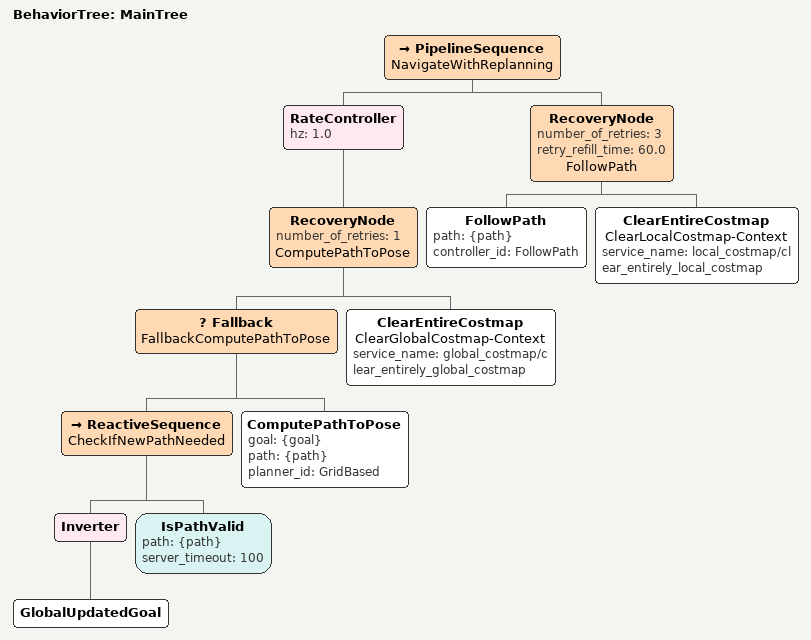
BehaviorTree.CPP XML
<root main_tree_to_execute="MainTree">
  <BehaviorTree ID="MainTree">
    <PipelineSequence name="NavigateWithReplanning">
      <RateController hz="1.0">
        <RecoveryNode number_of_retries="1" name="ComputePathToPose">
          <Fallback name="FallbackComputePathToPose">
            <ReactiveSequence name="CheckIfNewPathNeeded">
              <Inverter>
                <GlobalUpdatedGoal/>
              </Inverter>
              <IsPathValid path="{path}" server_timeout="100"/>
            </ReactiveSequence>
            <ComputePathToPose goal="{goal}" path="{path}" planner_id="GridBased"/>
          </Fallback>
          <ClearEntireCostmap name="ClearGlobalCostmap-Context" service_name="global_costmap/clear_entirely_global_costmap"/>
        </RecoveryNode>
      </RateController>
      <RecoveryNode number_of_retries="3" retry_refill_time="60.0" name="FollowPath">
        <FollowPath path="{path}" controller_id="FollowPath"/>
        <ClearEntireCostmap name="ClearLocalCostmap-Context" service_name="local_costmap/clear_entirely_local_costmap"/>
      </RecoveryNode>
    </PipelineSequence>
  </BehaviorTree>
</root>
